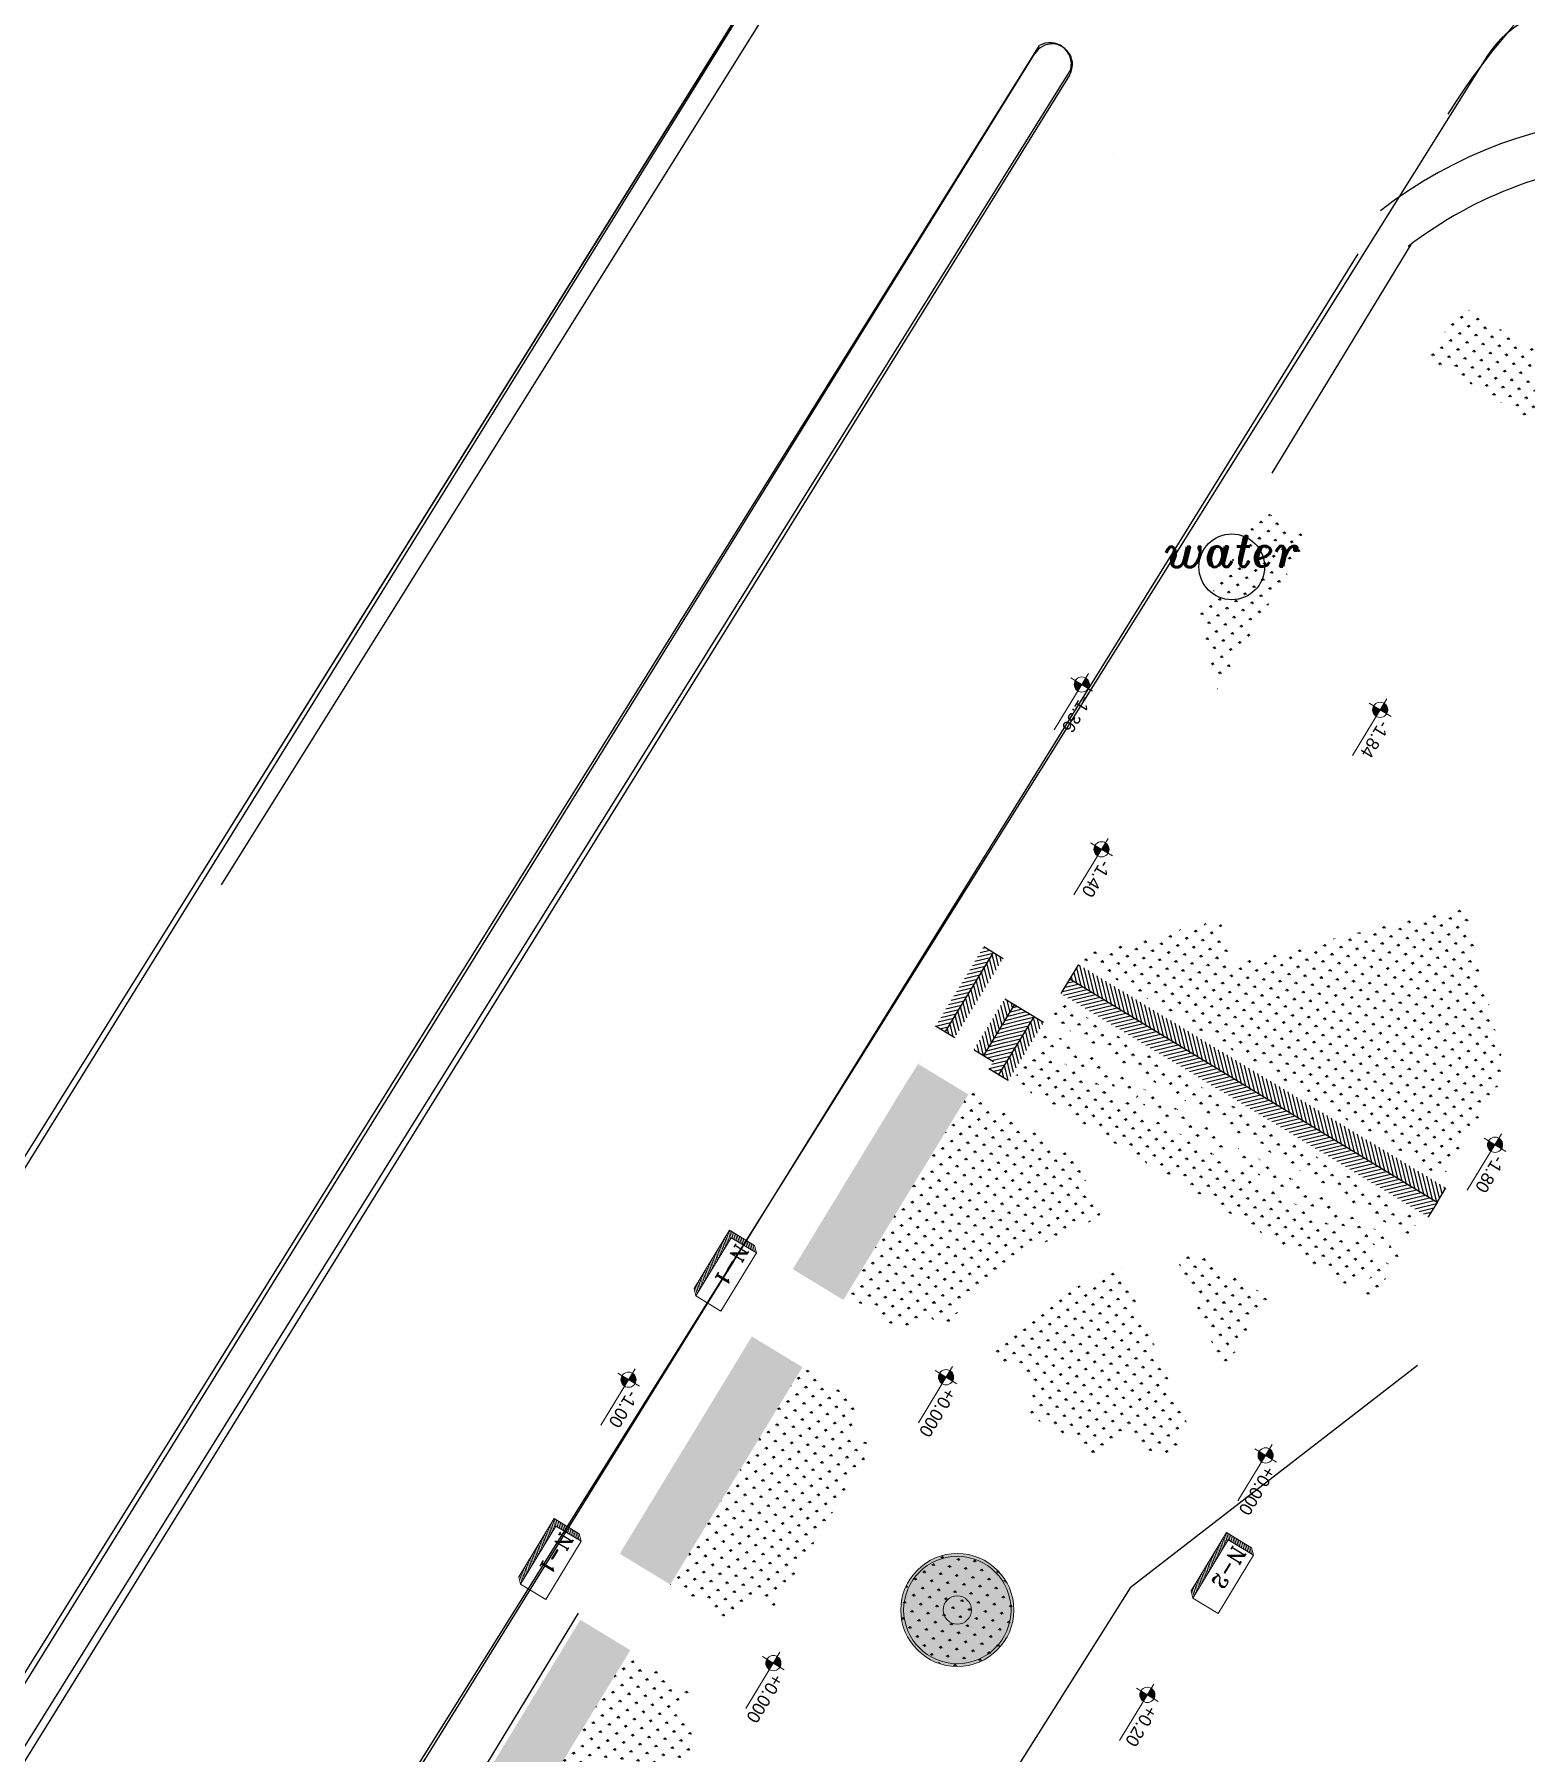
# Model space of a CAD drawing. Header units: metres. Extents: x 324293 to 653279, y 3585589 to 7191434.
# Drawn here: x 334374.3 to 334440.2, y 3600456.5 to 3600532.5 of the extents above; entities that cross this region are included whole.
import ezdxf
from ezdxf.enums import TextEntityAlignment as Align

# ---------------------------------------------------------------- set-up
doc = ezdxf.new("R2010")
doc.units = ezdxf.units.M
for name, color, linetype, lineweight in [('-lejent-15', 15, 'Continuous', 13), ('hoz', 177, 'Continuous', 15), ('n-sayeh-235', 235, 'Continuous', 5), ('text', 7, 'Continuous', 9)]:
    doc.layers.add(name, color=color, linetype=linetype, lineweight=lineweight)
for name, color, linetype in [('divar', 255, 'Continuous'), ('masir', 25, 'Continuous'), ('point pump grid', 44, 'Continuous'), ('pool', 30, 'Continuous'), ('ramp', 1, 'Continuous'), ('sang gadval', 8, 'Continuous'), ('tarh', 6, 'Continuous')]:
    doc.layers.add(name, color=color, linetype=linetype)
doc.layers.add('GOL', color=7, linetype='Continuous', lineweight=0, true_color=0xeb632d)
doc.styles.add('eng', font='eurr____.ttf')
doc.styles.add('ROMANT', font='romant.shx', dxfattribs={"height": 30})
doc.styles.add('STATION', font='italict.shx', dxfattribs={"height": 254000, "bigfont": 'bigfont.shx'})
pattern_1 = [(283.69825, (334313.36852, 3600554.79407), (0.15423457, 0.03759335), [])]
pattern_2 = [(263.6982502, (366004.32867, 3645887.4), (0.3176111612, -0.396468347), [0.09525, -0.6231704896]), (218.6982502, (366004.32867, 3645887.4), (0.3176111613, -0.396468347), [0.09525, -0.41275]), (308.6982502, (366004.32867, 3645887.4), (0.396468347, 0.3176111613), [0.09525, -0.41275])]
pattern_3 = [(263.69825, (334313.36852, 3600554.79407), (0.3176112, -0.39646835), [0.09525, -0.6231705]), (218.69825, (334313.3685, 3600554.79407), (0.3176112, -0.3964683), [0.09525, -0.41275]), (308.69825, (334313.3685, 3600554.79407), (0.3964683, 0.3176112), [0.09525, -0.41275])]
pattern_4 = [(13.69825, (334313.36852, 3600554.79407), (-0.03759335, 0.15423457), [])]

# ---------------------------------------------------------------- blocks, each defined once
blk = doc.blocks.new('nivo')
at = {"layer": 'text'}
h = blk.add_hatch(color=256, dxfattribs=at)
h.paths.add_polyline_path([(134, 0), (134, 80, 0.414214), (54, 0)])
h.paths.add_polyline_path([(134, 0), (134, -80, 0.414214), (214, 0)])
for p, q in [((0, 0), (695, 0)), ((134, -134), (134, 134))]:
    blk.add_line(p, q, dxfattribs=at)
blk.add_circle((134, 0), 80, dxfattribs=at)

msp = doc.modelspace()

# ---------------------------------------------------------------- hatches: boundary and pattern name
at = {"layer": 'GOL'}
h = msp.add_hatch(dxfattribs=at)
h.set_pattern_fill('GRASS', color=256, scale=0.02, angle=173.6982502, style=0)
h.set_pattern_definition([(263.69825, (334314.14784, 3600556.07574), (0.3176112, -0.39646835), [0.09525, -0.6231705]), (218.69825, (334314.14784, 3600556.07574), (0.3176112, -0.3964683), [0.09525, -0.41275]), (308.69825, (334314.14784, 3600556.07574), (0.3964683, 0.3176112), [0.09525, -0.41275])])
h.paths.add_polyline_path([(334451.38474, 3600508.79984), (334452.80829, 3600511.14101), (334437.35498, 3600520.53742), (334435.93142, 3600518.19624)])
h = msp.add_hatch(dxfattribs=at)
h.set_pattern_fill('GRASS', color=256, scale=0.02, angle=173.6982502, style=0)
h.set_pattern_definition(pattern_3)
h.paths.add_polyline_path([(334426.56576, 3600503.56341), (334430.62887, 3600510.24558), (334430.30338, 3600510.4435), (334430.82147, 3600511.29555), (334430.30338, 3600510.4435), (334428.57821, 3600511.49249), (334431.35258, 3600516.05522), (334425.76201, 3600506.86098)])
h = msp.add_hatch(dxfattribs=at)
h.set_pattern_fill('GRASS', color=256, scale=0.02, angle=173.6982502, style=0)
h.set_pattern_definition(pattern_2)
h.paths.add_polyline_path([(334427.1888, 3600491.42695), (334426.71518, 3600493.37006), (334420.32958, 3600491.81363), (334436.51811, 3600481.97017), (334439.32582, 3600486.58772), (334437.53182, 3600493.94797)])
h = msp.add_hatch(dxfattribs=at)
h.set_pattern_fill('GRASS', color=256, scale=0.02, angle=173.6982502, style=0)
h.set_pattern_definition(pattern_2)
h.paths.add_polyline_path([(334435.0258, 3600479.36651), (334435.49339, 3600480.13551), (334419.67078, 3600489.75647), (334419.20319, 3600488.98747)])
h.paths.add_polyline_path([(334426.91875, 3600483.00863), (334427.23024, 3600483.52144), (334423.24225, 3600485.94634), (334422.93053, 3600485.43367)], flags=17)
h.paths.add_polyline_path([(334427.5411, 3600483.33242), (334427.22937, 3600482.81975), (334433.70064, 3600478.88489), (334434.01213, 3600479.3977)])
h.paths.add_polyline_path([(334418.94341, 3600488.56025), (334418.63169, 3600488.04759), (334422.61991, 3600485.62254), (334422.9314, 3600486.13535)])
h.paths.add_polyline_path([(334418.4926, 3600487.81885), (334417.52386, 3600486.22566), (334432.69052, 3600477.00355), (334433.65927, 3600478.59675)])
h.paths.add_polyline_path([(334433.82869, 3600478.36012), (334432.97861, 3600476.96209), (334433.49128, 3600476.65036), (334434.3415, 3600478.04863)])
h.paths.add_polyline_path([(334434.34823, 3600479.21456), (334434.0177, 3600478.67098), (334434.53037, 3600478.35925), (334434.86104, 3600478.90307)])
h = msp.add_hatch(dxfattribs=at)
h.set_pattern_fill('GRASS', color=256, scale=0.02, angle=173.6982502, style=0)
h.set_pattern_definition(pattern_2)
h.paths.add_polyline_path([(334392.33808, 3600447.44887), (334400.62305, 3600461.07431), (334398.41163, 3600462.41896), (334392.62049, 3600452.89485), (334390.12667, 3600448.79353)])
h.paths.add_polyline_path([(334402.3895, 3600463.97942), (334408.23275, 3600473.58921), (334406.13046, 3600474.86751), (334405.99679, 3600474.94879), (334400.15354, 3600465.339)])
h.paths.add_polyline_path([(334410.04077, 3600476.56267), (334415.5661, 3600485.64963), (334413.35469, 3600486.99428), (334413.58414, 3600487.37163), (334412.78115, 3600486.10634), (334412.72919, 3600486.0209), (334412.20965, 3600485.16645), (334412.15769, 3600485.08101), (334410.96274, 3600483.11579), (334410.91078, 3600483.03035), (334410.85883, 3600482.9449), (334409.66388, 3600480.97968), (334409.61192, 3600480.89424), (334409.55997, 3600480.8088), (334408.36501, 3600478.84358), (334408.31306, 3600478.75813), (334407.8048, 3600477.92226)])
h = msp.add_hatch(dxfattribs=at)
h.set_pattern_fill('GRASS', color=256, scale=0.02, angle=173.6982502, style=0)
h.set_pattern_definition(pattern_2)
edge = h.paths.add_edge_path()
edge.add_arc((334426.33414, 3600465.88887), 15.13153, 108.8927446, 141.1421382)
edge.add_line((334414.55115, 3600475.38224), (334413.49206, 3600476.02623))
edge.add_line((334413.49206, 3600476.02623), (334412.86859, 3600475.00088))
edge.add_line((334412.86859, 3600475.00088), (334410.19093, 3600476.80963))
edge.add_line((334410.19093, 3600476.80963), (334415.64627, 3600485.78147))
edge.add_line((334415.64627, 3600485.78147), (334420.38501, 3600482.71949))
edge.add_line((334420.38501, 3600482.71949), (334421.43459, 3600480.2052))
h = msp.add_hatch(dxfattribs=at)
h.set_pattern_fill('GRASS', color=256, scale=0.02, angle=173.6982502, style=0)
h.set_pattern_definition(pattern_3)
edge = h.paths.add_edge_path()
edge.add_line((334426.85877, 3600473.4416), (334428.83597, 3600476.6933))
edge.add_line((334428.83597, 3600476.6933), (334425.69323, 3600478.60425))
edge.add_arc((334426.33414, 3600465.88888), 12.73151, 92.885506, 97.1985194)
edge.add_line((334424.73878, 3600478.52004), (334426.85877, 3600473.4416))
h = msp.add_hatch(dxfattribs=at)
h.set_pattern_fill('GRASS', color=256, scale=0.02, angle=173.6982502, style=0)
h.set_pattern_definition(pattern_3)
h.paths.add_polyline_path([(334418.72897, 3600472.84192), (334418.00159, 3600471.64568), (334421.54358, 3600469.49197), (334422.27096, 3600470.68821), (334424.39811, 3600469.39479), (334425.31672, 3600470.90555), (334422.36152, 3600477.98474, 0.13842925), (334416.62322, 3600474.12232)])
h = msp.add_hatch(dxfattribs=at)
h.set_pattern_fill('GRASS', color=256, scale=0.02, angle=173.6982502, style=0)
h.set_pattern_definition(pattern_3)
h.paths.add_polyline_path([(334402.38854, 3600463.97783), (334405.14979, 3600462.30655), (334405.87716, 3600463.50278), (334406.93626, 3600462.8588), (334411.32668, 3600470.07929), (334410.26759, 3600470.72327), (334410.99496, 3600471.91951), (334408.23371, 3600473.5908)])
h = msp.add_hatch(dxfattribs=at)
h.set_pattern_fill('GRASS', color=256, scale=0.02, angle=173.6982502, style=0)
h.set_pattern_definition(pattern_3)
edge = h.paths.add_edge_path()
edge.add_arc((334415.08028, 3600462.85186), 2.5, 0, 360)
h = msp.add_hatch(dxfattribs=at)
h.set_pattern_fill('GRASS', color=256, scale=0.02, angle=173.6982502, style=0)
h.set_pattern_definition(pattern_2)
edge = h.paths.add_edge_path()
edge.add_arc((334417.56231, 3600451.46272), 15.13153, 156.2543621, 188.5037558, ccw=False)
edge.add_line((334403.71178, 3600457.55584), (334402.65269, 3600458.19983))
edge.add_line((334402.65269, 3600458.19983), (334403.27615, 3600459.22518))
edge.add_line((334403.27615, 3600459.22518), (334400.51146, 3600460.89774))
edge.add_line((334400.51146, 3600460.89774), (334395.05611, 3600451.92589))
edge.add_line((334395.05611, 3600451.92589), (334399.88188, 3600449.00009))
edge.add_line((334399.88188, 3600449.00009), (334402.59714, 3600449.22516))
at = {"layer": 'n-sayeh-235', "ltscale": 15}
h = msp.add_hatch(dxfattribs=at)
h.set_pattern_fill('ANSI31', color=256, scale=0.568279, angle=-121.3017498, style=0)
h.set_pattern_definition([(283.6983, (334405.007395, 3600479.64539), (0.0690143, 0.0168216), [])])
h.paths.add_polyline_path([(334405.08669, 3600479.32005), (334406.19944, 3600478.64344), (334406.12014, 3600478.96878), (334405.00739, 3600479.64539)])
h.paths.add_polyline_path([(334403.51806, 3600476.74027), (334405.08669, 3600479.32005), (334405.00739, 3600479.64539), (334403.43876, 3600477.06561)])
h = msp.add_hatch(dxfattribs=at)
h.set_pattern_fill('ANSI31', color=256, scale=0.568279, angle=-121.3017498, style=0)
h.set_pattern_definition([(283.6983, (334397.25529, 3600466.89629), (0.0690143, 0.0168216), [])])
h.paths.add_polyline_path([(334397.33459, 3600466.57095), (334398.44733, 3600465.89435), (334398.36803, 3600466.21968), (334397.25529, 3600466.89629)])
h.paths.add_polyline_path([(334395.76595, 3600463.99118), (334397.33459, 3600466.57095), (334397.25529, 3600466.89629), (334395.68665, 3600464.31651)])
h = msp.add_hatch(dxfattribs=at)
h.set_pattern_fill('ANSI31', color=256, scale=0.568279, angle=-121.3017498, style=0)
h.set_pattern_definition([(283.6983, (334426.984804, 3600466.28199), (0.0690143, 0.0168216), [])])
h.paths.add_polyline_path([(334427.0641, 3600465.95666), (334428.17685, 3600465.28005), (334428.09755, 3600465.60539), (334426.9848, 3600466.28199)])
h.paths.add_polyline_path([(334425.49546, 3600463.37688), (334427.0641, 3600465.95666), (334426.9848, 3600466.28199), (334425.41617, 3600463.70222)])
at = {"layer": 'pool', "true_color": 0x77aad4}
h = msp.add_hatch(dxfattribs=at)
h.set_pattern_fill('DOTS', color=143, scale=0.3125, angle=193.6982502, style=0)
h.set_pattern_definition([(193.69825, (334504.106316, 3600576.101246), (-0.0048626895, -0.0212882928), [0, -0.01953125])])
edge = h.paths.add_edge_path()
edge.add_arc((334415.08028, 3600462.85186), 2.5, 58.6982502, 238.6982502)
edge.add_arc((334415.08028, 3600462.85186), 2.5, -121.3017498, 58.6982502)
at = {"layer": 'ramp'}
h = msp.add_hatch(dxfattribs=at)
h.set_pattern_fill('ANSI31', color=256, scale=0.05, angle=-31.3017498)
h.set_pattern_definition(pattern_4)
h.paths.add_polyline_path([(334414.11376, 3600488.66666), (334416.2534, 3600492.18552), (334416.68062, 3600491.92575), (334414.54098, 3600488.40689)])
h = msp.add_hatch(dxfattribs=at)
h.set_pattern_fill('ANSI31', color=256, scale=0.05, angle=-121.3017498)
h.set_pattern_definition(pattern_1)
h.paths.add_polyline_path([(334417.10784, 3600491.66597), (334416.68062, 3600491.92575), (334414.54098, 3600488.40689), (334414.9682, 3600488.14712)])
h = msp.add_hatch(dxfattribs=at)
h.set_pattern_fill('ANSI31', color=256, scale=0.05, angle=-121.3017498)
h.set_pattern_definition(pattern_1)
h.paths.add_polyline_path([(334414.9682, 3600488.14712), (334417.10784, 3600491.66597), (334416.68062, 3600491.92575), (334414.54098, 3600488.40689)])
at = {"layer": 'ramp', "true_color": 0x139b48}
h = msp.add_hatch(dxfattribs=at)
h.set_pattern_fill('ANSI31', color=114, scale=0.05, angle=-121.3017498)
h.set_pattern_definition(pattern_1)
h.paths.add_polyline_path([(334436.29525, 3600480.87681), (334436.68491, 3600481.51764), (334431.63852, 3600484.5861), (334420.45059, 3600491.38894), (334420.06223, 3600490.75025)])
h = msp.add_hatch(dxfattribs=at)
h.set_pattern_fill('ANSI31', color=114, scale=0.05, angle=-31.3017498)
h.set_pattern_definition(pattern_4)
h.paths.add_polyline_path([(334435.90559, 3600480.23598), (334436.29525, 3600480.87681), (334431.24887, 3600483.94527), (334420.06093, 3600490.74811), (334419.67257, 3600490.10942)])
at = {"layer": 'ramp'}
h = msp.add_hatch(dxfattribs=at)
h.set_pattern_fill('ANSI31', color=256, scale=0.05, angle=-121.3017498)
h.set_pattern_definition(pattern_1)
h.paths.add_polyline_path([(334417.61019, 3600489.60499), (334417.18297, 3600489.86476), (334415.82264, 3600487.62757), (334416.24986, 3600487.3678)])
h = msp.add_hatch(dxfattribs=at)
h.set_pattern_fill('ANSI31', color=256, scale=0.05, angle=-31.3017498)
h.set_pattern_definition(pattern_4)
h.paths.add_polyline_path([(334418.03741, 3600489.34522), (334417.61019, 3600489.60499), (334416.24986, 3600487.3678), (334416.67708, 3600487.10803)])
h = msp.add_hatch(dxfattribs=at)
h.set_pattern_fill('ANSI31', color=256, scale=0.05, angle=-31.3017498)
h.set_pattern_definition(pattern_4)
h.paths.add_polyline_path([(334416.906, 3600486.52212), (334418.46399, 3600489.08529), (334418.03717, 3600489.34482), (334416.47985, 3600486.78097)])
h = msp.add_hatch(dxfattribs=at)
h.set_pattern_fill('ANSI31', color=256, scale=0.05, angle=-121.3017498)
h.set_pattern_definition(pattern_1)
h.paths.add_polyline_path([(334416.90731, 3600486.52159), (334417.33346, 3600486.26274), (334418.89146, 3600488.82592), (334418.46463, 3600489.08545)])

# ---------------------------------------------------------------- linework, layer by layer
at = {"layer": '-lejent-15', "ltscale": 15, "elevation": 1313.25213}
for points in [[(334404.6308, 3600476.06367), (334406.19666, 3600478.63888), (334405.08589, 3600479.31429), (334403.52003, 3600476.73908)], [(334396.8787, 3600463.31457), (334398.44456, 3600465.88978), (334397.33378, 3600466.56519), (334395.76792, 3600463.98998)], [(334426.60821, 3600462.70027), (334428.17407, 3600465.27548), (334427.06329, 3600465.95089), (334425.49743, 3600463.37568)]]:
    msp.add_lwpolyline(points, close=True, dxfattribs=at)
at = {"layer": 'divar', "elevation": 1314.67303, "flags": 128}
msp.add_lwpolyline([(334435.4268, 3600473.668), (334422.7291, 3600463.832), (334417.1166, 3600454.943), (334421.79633, 3600451.98823), (334413.6823, 3600439.282)], dxfattribs=at)
at = {"layer": 'divar'}
msp.add_circle((334427.21468, 3600508.97818, 1313.25213), 1.45353, dxfattribs=at)
at = {"layer": 'hoz'}
for radius in [2.5, 2.375, 0.625]:
    msp.add_circle((334415.08028, 3600462.85186, 1313.25213), radius, dxfattribs=at)
at = {"layer": 'masir'}
for p, q in [((334303.80481, 3600369.34642, -12.91667), (334422.94321, 3600561.6163, -12.91667)), ((334368.14151, 3600450.39221, 1313.25213), (334418.5072, 3600531.67478, 1313.25213)), ((334420.03727, 3600530.72668, 1313.25213), (334369.68388, 3600449.46456, 1313.25213)), ((334421.99754, 3600527.214, 1313.25213), (334421.99754, 3600527.214, 1313.25213)), ((334432.78786, 3600522.82589, 1313.25213), (334386.92431, 3600448.80964, 1313.25213)), ((334389.83453, 3600448.73709, 1313.25213), (334398.32813, 3600462.70565, 1313.25213))]:
    msp.add_line(p, q, dxfattribs=at)
msp.add_arc((334419.27223, 3600531.20073, 1313.25213), 0.9, 328.214798, 148.2159236, dxfattribs=at)
msp.add_arc((334419.27223, 3600531.20073, 1313.25213), 0.9, 328.214798, 148.2159236, dxfattribs=at)
at = {"layer": 'n-sayeh-235', "ltscale": 15}
for p, q in [((334405.08669, 3600479.32005, 1313.25213), (334405.00739, 3600479.64539, 1313.25213)), ((334397.33459, 3600466.57095, 1313.25213), (334397.25529, 3600466.89629, 1313.25213)), ((334427.0641, 3600465.95666, 1313.25213), (334426.9848, 3600466.28199, 1313.25213))]:
    msp.add_line(p, q, dxfattribs=at)
at = {"layer": 'n-sayeh-235', "ltscale": 15, "elevation": 1313.25213}
for points in [[(334406.19666, 3600478.63888), (334406.11557, 3600478.97156), (334405.00739, 3600479.64539), (334403.43876, 3600477.06561), (334403.52003, 3600476.73908)], [(334398.44456, 3600465.88978), (334398.36347, 3600466.22246), (334397.25529, 3600466.89629), (334395.68665, 3600464.31651), (334395.76792, 3600463.98998)], [(334428.17407, 3600465.27548), (334428.09298, 3600465.60816), (334426.9848, 3600466.28199), (334425.41617, 3600463.70222), (334425.49743, 3600463.37568)]]:
    msp.add_lwpolyline(points, dxfattribs=at)
at = {"layer": 'point pump grid'}
msp.add_line((334435.13029, 3600523.23041, 1313.25213), (334428.98081, 3600513.11699, 1313.25213), dxfattribs=at)
for radius, start in [(20, 58.7015098), (18, 92.2483543)]:
    msp.add_arc((334446.05596, 3600508.92553, 1313.25213), radius, start, 127.8135658, dxfattribs=at)
at = {"layer": 'ramp'}
for p, q in [((334414.54098, 3600488.40689, 1313.25213), (334416.68062, 3600491.92575, 1313.25213)), ((334416.2534, 3600492.18552, 1313.25213), (334417.10784, 3600491.66597, 1313.25213)), ((334420.06223, 3600490.75025, 1313.25213), (334420.45059, 3600491.38894, 1313.25213)), ((334419.67117, 3600490.10734, 1313.25213), (334420.06223, 3600490.75025, 1313.25213)), ((334436.29525, 3600480.87681, 1313.25213), (334420.06203, 3600490.75037, 1313.25213)), ((334416.24986, 3600487.3678, 1313.25213), (334417.61019, 3600489.60499, 1313.25213)), ((334418.03741, 3600489.34522, 1313.25213), (334417.18297, 3600489.86476, 1313.25213)), ((334418.46463, 3600489.08545, 1313.25213), (334416.90731, 3600486.52159, 1313.25213)), ((334418.89185, 3600488.82567, 1313.25213), (334418.03741, 3600489.34522, 1313.25213)), ((334418.8921, 3600488.82607, 1313.25213), (334418.46475, 3600489.08565, 1313.25213)), ((334414.9682, 3600488.14712, 1313.25213), (334414.11376, 3600488.66666, 1313.25213)), ((334415.82264, 3600487.62757, 1313.25213), (334416.67708, 3600487.10803, 1313.25213)), ((334417.33346, 3600486.26274, 1313.25213), (334416.47878, 3600486.78189, 1313.25213)), ((334417.33322, 3600486.26235, 1313.25213), (334416.906, 3600486.52212, 1313.25213)), ((334436.29525, 3600480.87681, 1313.25213), (334436.68491, 3600481.51764, 1313.25213)), ((334436.29525, 3600480.87681, 1313.25213), (334435.90559, 3600480.23598, 1313.25213))]:
    msp.add_line(p, q, dxfattribs=at)
at = {"layer": 'sang gadval', "flags": 128}
for points, elevation in [([(334290.5834, 3600347.464), (334291.4769, 3600347.074), (334292.4086, 3600347.674), (334302.9582, 3600368.514), (334305.9614, 3600374.07), (334313.7601, 3600386.693), (334354.5319, 3600451.984), (334408.8278, 3600538.923)], 1315.39343), ([(334367.9937, 3600450.698), (334418.714, 3600532.029)], 1313.25213), ([(334438.5202, 3600531.596), (334374.3707, 3600429.04)], 1313.00853), ([(334420.0975, 3600530.993), (334369.5283, 3600449.951)], 1313.25213)]:
    msp.add_lwpolyline(points, dxfattribs=dict(at, elevation=elevation))
at = {"layer": 'sang gadval'}
for centre, radius, start, end in [((334442.53511, 3600528.89604, 1312.79143), 4.83831, 56.1021956, 146.0797713), ((334419.18207, 3600531.21229, 1313.25213), 0.94133, 346.528442, 119.8179517), ((334419.18207, 3600531.21229, 1313.25213), 0.94133, 346.528442, 119.8179517)]:
    msp.add_arc(centre, radius, start, end, dxfattribs=at)
at = {"layer": 'tarh'}
for p, q in [((334424.99657, 3600564.81256, -12.91667), (334381.67985, 3600495.4535, -12.91667)), ((334422.88357, 3600559.54139, -12.91667), (334382.52803, 3600494.92379, -12.91667))]:
    msp.add_line(p, q, dxfattribs=at)
msp.add_arc((334462.21639, 3600513.11045, -12.91667), 30, 67.423957, 148.0299906, dxfattribs=at)

# ---------------------------------------------------------------- block references
at = {"layer": 'text', "xscale": 0.004199999895743499, "yscale": 0.004199999895743499, "zscale": 0.004199999895743499, "rotation": 238.6982490408661}
for p in [(334420.876, 3600504.25897, 1313.25213), (334434.07039, 3600503.13806, 1313.25213), (334421.74832, 3600496.96978, 1313.25213), (334439.14762, 3600483.90538, 1313.25213), (334400.83527, 3600473.51662, 1313.25213), (334414.87375, 3600473.62493, 1313.25213), (334429.00635, 3600470.16892, 1313.25213), (334407.2396, 3600460.98559, 1313.25213), (334423.77458, 3600459.57749, 1313.25213)]:
    msp.add_blockref('nivo', p, dxfattribs=at)

# ---------------------------------------------------------------- texts
at = {"layer": '-lejent-15', "ltscale": 15, "style": 'ROMANT'}
for s, p in [('N-1', (334405.3173, 3600479.0968, 1313.25213)), ('N-1', (334397.56519, 3600466.3477, 1313.25213)), ('N-2', (334427.29471, 3600465.73341, 1313.25213))]:
    msp.add_text(s, height=0.662495, rotation=238.6376768, dxfattribs=at).set_placement(p)
at = {"layer": 'divar', "style": 'STATION'}
msp.add_text('water', height=1.35, rotation=0.4498703, dxfattribs=at).set_placement((334427.21468, 3600508.97818, 1313.25213), align=Align.CENTER)
at = {"layer": 'text', "char_height": 0.56609, "width": 0.1624171, "attachment_point": 1, "rotation": 238.6982502, "style": 'eng'}
for s, insert in [('-1.36', (334421.05866, 3600503.06304, 1313.25213)), ('-1.84', (334434.25305, 3600501.94213, 1313.25213)), ('-1.40', (334421.93097, 3600495.77385, 1313.25213)), ('-1.80', (334439.33028, 3600482.70945, 1313.25213)), ('-1.00', (334401.01792, 3600472.32069, 1313.25213)), ('+0.000', (334415.05641, 3600472.429, 1313.25213)), ('+0.000', (334429.189, 3600468.97299, 1313.25213)), ('+0.000', (334407.42225, 3600459.78966, 1313.25213)), ('+0.20', (334423.95723, 3600458.38156, 1313.25213))]:
    msp.add_mtext(s, dxfattribs=dict(at, insert=insert))

doc.saveas('drawing.dxf')
